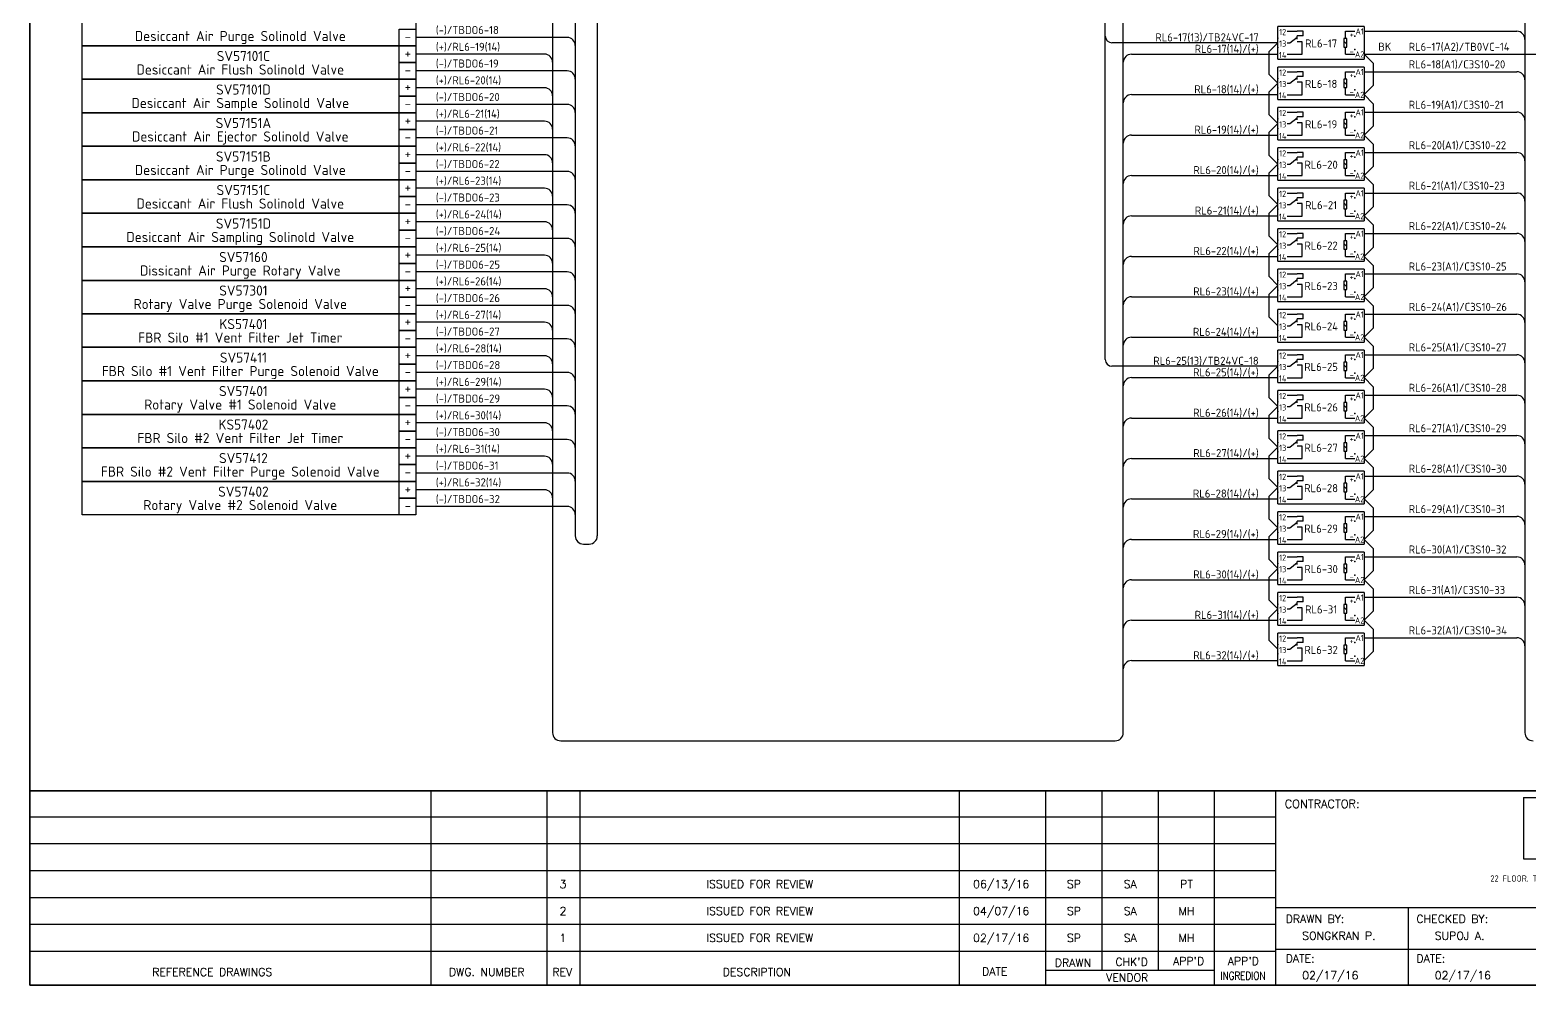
# Model space of a CAD drawing. Header units: inches. Extents: x 579627 to 667544, y 458630 to 507164.
# Drawn here: x 654782 to 657006, y 489908 to 491325 of the extents above; entities that cross this region are included whole.
import ezdxf
from ezdxf.enums import TextEntityAlignment as Align

# ---------------------------------------------------------------- set-up
doc = ezdxf.new("R2010")
doc.units = ezdxf.units.IN
doc.header["$MEASUREMENT"] = 0
for name, color, linetype in [('GT_1', 9, 'Continuous'), ('HELPPOINT', 7, 'Continuous'), ('MEMBER', 7, 'Continuous'), ('power', 7, 'Continuous')]:
    doc.layers.add(name, color=color, linetype=linetype)
doc.styles.add('HTX11', font='O8111901')
doc.styles.add('ISO3098B', font='ISO3098B.shx')
doc.styles.add('ROMANS', font='romans.shx', dxfattribs={"width": 0.85, "height": 25})

# ---------------------------------------------------------------- blocks, each defined once
blk = doc.blocks.new('TPA')
at = {"color": 0}
for p, q in [((565225.5, 502262.6), (565225.5, 502159)), ((565225.5, 502262.6), (565640.1, 502262.6)), ((565225.5, 502159), (565640.1, 502159))]:
    blk.add_line(p, q, dxfattribs=at)
at = {"layer": 'GT_1', "color": 4, "flags": 128}
for points in [[(563383.4, 501946.4), (563383.4, 502273.8)], [(563578.8, 501946.4), (563578.8, 502273.8)], [(563634.6, 501946.4), (563634.6, 502273.8)], [(564274, 501946.4), (564274, 502273.8)], [(564419.8, 501946.4), (564419.8, 502273.8)], [(564514.7, 501971.1), (564514.7, 502273.8)], [(564609.7, 501971.2), (564609.7, 502273.8)], [(564704.3, 501946.4), (564704.3, 502273.8)], [(564807.7, 501946.4), (564807.7, 502273.8)], [(564807.7, 502229.7), (562706.8, 502229.7)], [(564807.7, 502184.4), (562706.8, 502184.4)], [(564807.7, 502139.1), (562706.8, 502139.1)], [(564807.7, 502093.7), (562706.8, 502093.7)], [(565702.1, 502076.3), (564807.7, 502076.3)], [(565031.3, 501946.4), (565031.3, 502076.3)], [(564807.7, 502048.3), (562706.8, 502048.3)], [(564807.6, 502003), (562706.8, 502003)], [(565702.1, 502006.4), (564807.7, 502006.4)], [(564704.3, 501971.1), (564419.8, 501971.1)]]:
    blk.add_lwpolyline(points, dxfattribs=at)
at = {"layer": 'HELPPOINT', "color": 4, "lineweight": 35}
for p, q in [((562706.8, 501946.4), (562706.8, 505019.3)), ((562706.8, 501946.4), (562706.8, 505019.3)), ((567131, 501946.4), (562706.8, 501946.4)), ((567131, 501946.4), (562706.8, 501946.4))]:
    blk.add_line(p, q, dxfattribs=at)
at = {"layer": 'MEMBER', "color": 4, "lineweight": 35}
blk.add_line((562706.8, 502273.8), (567131, 502273.8), dxfattribs=at)
blk.add_line((562706.8, 502273.8), (567131, 502273.8), dxfattribs=at)
at = {"color": 4, "insert": (565640.9, 502148.9), "char_height": 10.5571, "width": 527.854, "attachment_point": 3, "style": 'ISO3098B'}
blk.add_mtext('ROCKWELL AUTOMATION THAI CO.,LTD.\\P22 FLOOR. TP&T BUILDING. 1 VIBHAVADEE 19, VIBHAVADEE-RANGSIT RD. CHATUCHAK, CHATUCHAK, BANGKOK 10900 THAILAND\\PTEL +66 (0) 2936-1500 FAX +66 (0) 2936-1511', dxfattribs=at)
at = {"style": 'HTX11'}
for tag, p in [('A', (566704.3, 502037.1)), ('B', (567038.2, 501963.3))]:
    blk.add_attdef(tag, text='', height=16.8, dxfattribs=at).set_placement(p, align=Align.MIDDLE_CENTER)
at = {"layer": 'MEMBER', "color": 4, "ltscale": 0.8, "style": 'ROMANS'}
for s, height, p in [('CONTRACTOR:', 14.035, (564822.6, 502244.9)), ('DRAWN BY:', 13.49, (564824.3, 502051.1)), ('CHECKED BY:', 13.495, (565044.7, 502051.1)), ('SONGKRAN P.', 13.495, (564852.1, 502022.7)), ('SUPOJ A.', 13.49, (565075.6, 502022.7)), ("APP'D", 13.49, (564634.3, 501980.1)), ("APP'D", 13.49, (564726.6, 501980.1)), ('DATE:', 13.49, (564824.3, 501984.5)), ('DATE:', 13.49, (565044.7, 501984.5)), ('REFERENCE DRAWINGS', 13.495, (562912.9, 501961.6)), ('DWG. NUMBER', 13.495, (563413.2, 501961.6)), ('REV', 13.49, (563587.7, 501961.6)), ('DESCRIPTION', 13.495, (563875, 501961.6)), ('DATE', 13.49, (564312.3, 501962.5)), ('DRAWN', 13.49, (564435, 501977.3)), ("CHK'D", 13.49, (564537, 501978.7)), ('02/17/16', 13.49, (564852.1, 501956)), ('02/17/16', 13.49, (565075.6, 501956)), ('VENDOR', 13.49, (564521.5, 501952.2))]:
    blk.add_text(s, height=height, dxfattribs=at).set_placement(p)
for s, height, p in [('3', 13.5, (563605.6, 502116.6)), ('ISSUED FOR REVIEW', 13.495, (563937.5, 502116.6)), ('06/13/16', 13.49, (564344.6, 502116.6)), ('SP', 13.49, (564467.2, 502116.6)), ('SA', 13.49, (564562.1, 502116.6)), ('PT', 13.49, (564657, 502116.6)), ('2', 13.5, (563605.6, 502071.2)), ('ISSUED FOR REVIEW', 13.495, (563937.5, 502071.2)), ('04/07/16', 13.49, (564344.6, 502071.2)), ('SP', 13.49, (564467.2, 502071.2)), ('SA', 13.49, (564562.1, 502071.2)), ('MH', 13.49, (564657, 502071.2)), ('1', 13.5, (563605.6, 502025.8)), ('ISSUED FOR REVIEW', 13.495, (563937.5, 502025.8)), ('02/17/16', 13.49, (564344.6, 502025.8)), ('SP', 13.49, (564467.2, 502025.8)), ('SA', 13.49, (564562.1, 502025.8)), ('MH', 13.49, (564657, 502025.8))]:
    blk.add_text(s, height=height, dxfattribs=at).set_placement(p, align=Align.MIDDLE_CENTER)
at = {"layer": 'MEMBER', "color": 4, "ltscale": 0.8, "style": 'ROMANS', "width": 0.8}
blk.add_text('INGREDION', height=13.49, dxfattribs=at).set_placement((564714.3, 501955.4))
blk = doc.blocks.new('700RL')
at = {"color": 1}
for p, q in [((625568.7, 491781.9), (625568.7, 491830)), ((625696.8, 491830), (625568.7, 491830)), ((625568.7, 491781.9), (625568.7, 491830)), ((625696.8, 491830), (625696.8, 491781.9)), ((625582.5, 491823), (625597.4, 491823)), ((625582.5, 491806), (625586.6, 491806)), ((625586.6, 491806), (625597.4, 491814.5)), ((625606.3, 491823), (625597.4, 491823)), ((625606.3, 491816.1), (625597.4, 491816.1)), ((625597.4, 491811.5), (625597.4, 491816.1)), ((625604.9, 491807.3), (625597.4, 491807.3)), ((625604.9, 491788.9), (625604.9, 491807.3)), ((625606.3, 491816.1), (625606.3, 491823)), ((625666.4, 491808.2), (625670.9, 491803.7)), ((625669.2, 491823), (625682.9, 491823)), ((625669.2, 491812.2), (625669.2, 491823)), ((625568.7, 491781.9), (625696.8, 491781.9)), ((625582.5, 491788.9), (625604.9, 491788.9)), ((625669.2, 491788.9), (625669.2, 491799.7)), ((625669.2, 491788.9), (625682.9, 491788.9))]:
    blk.add_line(p, q, dxfattribs=at)
blk.add_lwpolyline([(625670.9, 491799.7), (625670.9, 491812.2), (625666.4, 491812.2), (625666.4, 491799.7)], close=True, dxfattribs=at)
for p in [(625568.7, 491813), (625682.9, 491816), (625568.7, 491799), (625682.9, 491795.9)]:
    blk.add_point(p, dxfattribs=at)
at = {"color": 1, "style": 'ISO3098B'}
for s, p in [('12', (625575.8, 491821.8)), ('A1', (625690, 491822.7)), ('13', (625575.8, 491804.8)), ('+', (625678.2, 491818.4)), ('+', (625678.2, 491818.4)), ('14', (625575.8, 491787.8)), ('-', (625678.2, 491793.3)), ('A2', (625690, 491788.7))]:
    blk.add_text(s, height=9.12, dxfattribs=at).set_placement(p, align=Align.MIDDLE)

msp = doc.modelspace()

# ---------------------------------------------------------------- linework, layer by layer
at = {"color": 1}
for p, q in [((656377.4, 490836), (656377.4, 492337)), ((656633.7, 491306), (656387.4, 491306)), ((656633.7, 491306), (656620.2, 491292.6)), ((656620.2, 491292.6), (656620.2, 491259.4)), ((656633.7, 491246), (656620.2, 491259.4)), ((656633.7, 491246), (656620.2, 491232.6)), ((656620.2, 491232.6), (656620.2, 491199.4)), ((656633.7, 491186), (656620.2, 491199.4)), ((656633.7, 491186), (656620.2, 491172.6)), ((656620.2, 491172.6), (656620.2, 491139.4)), ((656633.7, 491126), (656620.2, 491139.4)), ((656633.7, 491126), (656620.2, 491112.6)), ((656620.2, 491112.6), (656620.2, 491079.4)), ((656633.7, 491066), (656620.2, 491079.4)), ((656633.7, 491066), (656620.2, 491052.6)), ((656620.2, 491052.6), (656620.2, 491019.4)), ((656633.7, 491006), (656620.2, 491019.4)), ((656633.7, 491006), (656620.2, 490992.6)), ((656620.2, 490992.6), (656620.2, 490959.4)), ((656633.7, 490946), (656620.2, 490959.4)), ((656633.7, 490946), (656620.2, 490932.6)), ((656620.2, 490932.6), (656620.2, 490899.4)), ((656633.7, 490886), (656620.2, 490899.4)), ((656633.7, 490826), (656387.4, 490826)), ((656633.7, 490826), (656620.2, 490812.6)), ((656620.2, 490812.6), (656620.2, 490779.4)), ((656633.7, 490766), (656620.2, 490779.4)), ((656633.7, 490766), (656620.2, 490752.6)), ((656620.2, 490752.6), (656620.2, 490719.4)), ((656633.7, 490706), (656620.2, 490719.4)), ((656633.7, 490706), (656620.2, 490692.6)), ((656620.2, 490692.6), (656620.2, 490659.4)), ((656633.7, 490646), (656620.2, 490659.4)), ((656633.7, 490646), (656620.2, 490632.6)), ((656620.2, 490632.6), (656620.2, 490599.4)), ((656633.7, 490586), (656620.2, 490599.4)), ((656633.7, 490586), (656620.2, 490572.6)), ((656620.2, 490572.6), (656620.2, 490539.4)), ((656633.7, 490526), (656620.2, 490539.4)), ((656633.7, 490526), (656620.2, 490512.6)), ((656620.2, 490512.6), (656620.2, 490479.4)), ((656633.7, 490466), (656620.2, 490479.4)), ((656633.7, 490466), (656620.2, 490452.6)), ((656620.2, 490452.6), (656620.2, 490419.4)), ((656633.7, 490406), (656620.2, 490419.4))]:
    msp.add_line(p, q, dxfattribs=at)
at = {"color": 4}
for p, q in [((657000.2, 492271), (657000.2, 490282.1)), ((656404.2, 490282.1), (656404.2, 492177)), ((655557.3, 492122.4), (655557.3, 490282.1)), ((656761.7, 491323), (656988.2, 491323)), ((655545.3, 491289.1), (655354.6, 491289.1)), ((656416.2, 491289), (656633.7, 491289)), ((656761.7, 491263), (656988.2, 491263)), ((655545.3, 491239.3), (655354.6, 491239.3)), ((656416.2, 491229), (656633.7, 491229)), ((655545.3, 491189.6), (655354.6, 491189.6)), ((656761.7, 491203), (656988.2, 491203)), ((656416.2, 491169), (656633.7, 491169)), ((655545.3, 491139.9), (655354.6, 491139.9)), ((656761.7, 491143), (656988.2, 491143)), ((656416.2, 491109), (656633.7, 491109)), ((655545.3, 491090.2), (655354.6, 491090.2)), ((656761.7, 491083), (656988.2, 491083)), ((656416.2, 491049), (656633.7, 491049)), ((655545.3, 491040.4), (655354.6, 491040.4)), ((656761.7, 491023), (656988.2, 491023)), ((655545.3, 490990.7), (655354.6, 490990.7)), ((656416.2, 490989), (656633.7, 490989)), ((656761.7, 490963), (656988.2, 490963)), ((655545.3, 490941), (655354.6, 490941)), ((656416.2, 490929), (656633.7, 490929)), ((656761.7, 490903), (656988.2, 490903)), ((655545.3, 490891.3), (655354.6, 490891.3)), ((656416.2, 490869), (656633.7, 490869)), ((655545.3, 490841.5), (655354.6, 490841.5)), ((656761.7, 490843), (656988.2, 490843)), ((656416.2, 490809), (656633.7, 490809)), ((655545.3, 490791.8), (655354.6, 490791.8)), ((656761.7, 490783), (656988.2, 490783)), ((655545.3, 490742.1), (655354.6, 490742.1)), ((656416.2, 490749), (656633.7, 490749)), ((656761.7, 490723), (656988.2, 490723)), ((655545.3, 490692.4), (655354.6, 490692.4)), ((656416.2, 490689), (656633.7, 490689)), ((656761.7, 490663), (656988.2, 490663)), ((655545.3, 490642.7), (655354.6, 490642.7)), ((656416.2, 490629), (656633.7, 490629)), ((656761.7, 490603), (656988.2, 490603)), ((656416.2, 490569), (656633.7, 490569)), ((656761.7, 490543), (656988.2, 490543)), ((656416.2, 490509), (656633.7, 490509)), ((656761.7, 490483), (656988.2, 490483)), ((656416.2, 490449), (656633.7, 490449)), ((656761.7, 490423), (656988.2, 490423)), ((656416.2, 490389), (656633.7, 490389)), ((655569.3, 490270.1), (656392.2, 490270.1))]:
    msp.add_line(p, q, dxfattribs=at)
at = {"color": 0}
for p, q in [((655623.7, 492122.4), (655623.7, 490574.1)), ((655591, 492097.5), (655591, 490574.1)), ((655579, 491313.9), (655354.6, 491313.9)), ((656761.7, 491289), (656775.1, 491275.6)), ((656761.7, 491289), (657034.2, 491289)), ((656775.1, 491275.6), (656775.1, 491242.4)), ((655579, 491264.2), (655354.6, 491264.2)), ((656761.7, 491229), (656775.1, 491242.4)), ((656761.7, 491229), (656775.1, 491215.6)), ((655579, 491214.5), (655354.6, 491214.5)), ((656775.1, 491215.6), (656775.1, 491182.4)), ((656761.7, 491169), (656775.1, 491182.4)), ((655579, 491164.8), (655354.6, 491164.8)), ((656761.7, 491169), (656775.1, 491155.6)), ((656775.1, 491155.6), (656775.1, 491122.4)), ((655579, 491115), (655354.6, 491115)), ((656761.7, 491109), (656775.1, 491122.4)), ((656761.7, 491109), (656775.1, 491095.6)), ((656775.1, 491095.6), (656775.1, 491062.4)), ((655579, 491065.3), (655354.6, 491065.3)), ((656761.7, 491049), (656775.1, 491062.4)), ((656761.7, 491049), (656775.1, 491035.6)), ((656775.1, 491035.6), (656775.1, 491002.4)), ((655579, 491015.6), (655354.6, 491015.6)), ((656761.7, 490989), (656775.1, 491002.4)), ((656761.7, 490989), (656775.1, 490975.6)), ((655579, 490965.9), (655354.6, 490965.9)), ((656775.1, 490975.6), (656775.1, 490942.4)), ((656761.7, 490929), (656775.1, 490942.4)), ((655579, 490916.1), (655354.6, 490916.1)), ((656761.7, 490929), (656775.1, 490915.6)), ((656775.1, 490915.6), (656775.1, 490882.4)), ((656761.7, 490869), (656775.1, 490882.4)), ((655579, 490866.4), (655354.6, 490866.4)), ((656761.7, 490869), (656775.1, 490855.6)), ((656775.1, 490855.6), (656775.1, 490822.4)), ((655579, 490816.7), (655354.6, 490816.7)), ((656761.7, 490809), (656775.1, 490822.4)), ((656761.7, 490809), (656775.1, 490795.6)), ((656775.1, 490795.6), (656775.1, 490762.4)), ((655579, 490767), (655354.6, 490767)), ((656761.7, 490749), (656775.1, 490762.4)), ((656761.7, 490749), (656775.1, 490735.6)), ((655579, 490717.2), (655354.6, 490717.2)), ((656775.1, 490735.6), (656775.1, 490702.4)), ((656761.7, 490689), (656775.1, 490702.4)), ((656761.7, 490689), (656775.1, 490675.6)), ((656775.1, 490675.6), (656775.1, 490642.4)), ((655579, 490667.5), (655354.6, 490667.5)), ((656761.7, 490629), (656775.1, 490642.4)), ((656761.7, 490629), (656775.1, 490615.6)), ((655579, 490617.8), (655354.6, 490617.8)), ((656775.1, 490615.6), (656775.1, 490582.4)), ((656761.7, 490569), (656775.1, 490582.4)), ((655603, 490562.1), (655611.7, 490562.1)), ((656761.7, 490569), (656775.1, 490555.6)), ((656775.1, 490555.6), (656775.1, 490522.4)), ((656761.7, 490509), (656775.1, 490522.4)), ((656761.7, 490509), (656775.1, 490495.6)), ((656775.1, 490495.6), (656775.1, 490462.4)), ((656761.7, 490449), (656775.1, 490462.4)), ((656761.7, 490449), (656775.1, 490435.6)), ((656775.1, 490435.6), (656775.1, 490402.4)), ((656761.7, 490389), (656775.1, 490402.4))]:
    msp.add_line(p, q, dxfattribs=at)
at = {"color": 2}
for points in [[(654859.3, 491351.2), (655354.6, 491351.2), (655354.6, 491301.5), (654859.3, 491301.5)], [(654859.3, 491301.5), (655354.6, 491301.5), (655354.6, 491251.8), (654859.3, 491251.8)], [(654859.3, 491251.8), (655354.6, 491251.8), (655354.6, 491202), (654859.3, 491202)], [(654859.3, 491202), (655354.6, 491202), (655354.6, 491152.3), (654859.3, 491152.3)], [(654859.3, 491152.3), (655354.6, 491152.3), (655354.6, 491102.6), (654859.3, 491102.6)], [(654859.3, 491102.6), (655354.6, 491102.6), (655354.6, 491052.9), (654859.3, 491052.9)], [(654859.3, 491052.9), (655354.6, 491052.9), (655354.6, 491003.2), (654859.3, 491003.2)], [(654859.3, 491003.2), (655354.6, 491003.2), (655354.6, 490953.4), (654859.3, 490953.4)], [(654859.3, 490953.4), (655354.6, 490953.4), (655354.6, 490903.7), (654859.3, 490903.7)], [(654859.3, 490903.7), (655354.6, 490903.7), (655354.6, 490854), (654859.3, 490854)], [(654859.3, 490854), (655354.6, 490854), (655354.6, 490804.3), (654859.3, 490804.3)], [(654859.3, 490804.3), (655354.6, 490804.3), (655354.6, 490754.5), (654859.3, 490754.5)], [(654859.3, 490754.5), (655354.6, 490754.5), (655354.6, 490704.8), (654859.3, 490704.8)], [(654859.3, 490704.8), (655354.6, 490704.8), (655354.6, 490655.1), (654859.3, 490655.1)], [(654859.3, 490655.1), (655354.6, 490655.1), (655354.6, 490605.4), (654859.3, 490605.4)]]:
    msp.add_lwpolyline(points, close=True, dxfattribs=at)
at = {"color": 0}
for points in [[(655329.8, 491326.4), (655354.6, 491326.4), (655354.6, 491301.5), (655329.8, 491301.5)], [(655329.8, 491276.6), (655354.6, 491276.6), (655354.6, 491251.8), (655329.8, 491251.8)], [(655329.8, 491226.9), (655354.6, 491226.9), (655354.6, 491202), (655329.8, 491202)], [(655329.8, 491177.2), (655354.6, 491177.2), (655354.6, 491152.3), (655329.8, 491152.3)], [(655329.8, 491127.5), (655354.6, 491127.5), (655354.6, 491102.6), (655329.8, 491102.6)], [(655329.8, 491077.7), (655354.6, 491077.7), (655354.6, 491052.9), (655329.8, 491052.9)], [(655329.8, 491028), (655354.6, 491028), (655354.6, 491003.2), (655329.8, 491003.2)], [(655329.8, 490978.3), (655354.6, 490978.3), (655354.6, 490953.4), (655329.8, 490953.4)], [(655329.8, 490928.6), (655354.6, 490928.6), (655354.6, 490903.7), (655329.8, 490903.7)], [(655329.8, 490878.8), (655354.6, 490878.8), (655354.6, 490854), (655329.8, 490854)], [(655329.8, 490829.1), (655354.6, 490829.1), (655354.6, 490804.3), (655329.8, 490804.3)], [(655329.8, 490779.4), (655354.6, 490779.4), (655354.6, 490754.5), (655329.8, 490754.5)], [(655329.8, 490729.7), (655354.6, 490729.7), (655354.6, 490704.8), (655329.8, 490704.8)], [(655329.8, 490679.9), (655354.6, 490679.9), (655354.6, 490655.1), (655329.8, 490655.1)], [(655329.8, 490630.2), (655354.6, 490630.2), (655354.6, 490605.4), (655329.8, 490605.4)]]:
    msp.add_lwpolyline(points, close=True, dxfattribs=at)
at = {"color": 1}
for points in [[(655329.8, 491301.5), (655354.6, 491301.5), (655354.6, 491276.6), (655329.8, 491276.6)], [(655329.8, 491251.8), (655354.6, 491251.8), (655354.6, 491226.9), (655329.8, 491226.9)], [(655329.8, 491202), (655354.6, 491202), (655354.6, 491177.2), (655329.8, 491177.2)], [(655329.8, 491152.3), (655354.6, 491152.3), (655354.6, 491127.5), (655329.8, 491127.5)], [(655329.8, 491102.6), (655354.6, 491102.6), (655354.6, 491077.7), (655329.8, 491077.7)], [(655329.8, 491052.9), (655354.6, 491052.9), (655354.6, 491028), (655329.8, 491028)], [(655329.8, 491003.2), (655354.6, 491003.2), (655354.6, 490978.3), (655329.8, 490978.3)], [(655329.8, 490953.4), (655354.6, 490953.4), (655354.6, 490928.6), (655329.8, 490928.6)], [(655329.8, 490903.7), (655354.6, 490903.7), (655354.6, 490878.8), (655329.8, 490878.8)], [(655329.8, 490854), (655354.6, 490854), (655354.6, 490829.1), (655329.8, 490829.1)], [(655329.8, 490804.3), (655354.6, 490804.3), (655354.6, 490779.4), (655329.8, 490779.4)], [(655329.8, 490754.5), (655354.6, 490754.5), (655354.6, 490729.7), (655329.8, 490729.7)], [(655329.8, 490704.8), (655354.6, 490704.8), (655354.6, 490679.9), (655329.8, 490679.9)], [(655329.8, 490655.1), (655354.6, 490655.1), (655354.6, 490630.2), (655329.8, 490630.2)]]:
    msp.add_lwpolyline(points, close=True, dxfattribs=at)
for centre in [(656387.4, 491316), (656387.4, 490836)]:
    msp.add_arc(centre, 10, 180, 270, dxfattribs=at)
at = {"color": 4}
for centre, start, end in [((656988.2, 491311), 0, 90), ((655545.3, 491277.1), 0, 90), ((656416.2, 491277), 90, 180), ((656988.2, 491251), 0, 90), ((655545.3, 491227.3), 0, 90), ((656416.2, 491217), 90, 180), ((655545.3, 491177.6), 0, 90), ((656988.2, 491191), 0, 90), ((656416.2, 491157), 90, 180), ((655545.3, 491127.9), 0, 90), ((656988.2, 491131), 0, 90), ((656416.2, 491097), 90, 180), ((655545.3, 491078.2), 0, 90), ((656988.2, 491071), 0, 90), ((656416.2, 491037), 90, 180), ((655545.3, 491028.4), 0, 90), ((656988.2, 491011), 0, 90), ((655545.3, 490978.7), 0, 90), ((656416.2, 490977), 90, 180), ((656988.2, 490951), 0, 90), ((655545.3, 490929), 0, 90), ((656416.2, 490917), 90, 180), ((656988.2, 490891), 0, 90), ((655545.3, 490879.3), 0, 90), ((656416.2, 490857), 90, 180), ((655545.3, 490829.5), 0, 90), ((656988.2, 490831), 0, 90), ((656416.2, 490797), 90, 180), ((655545.3, 490779.8), 0, 90), ((656988.2, 490771), 0, 90), ((655545.3, 490730.1), 0, 90), ((656416.2, 490737), 90, 180), ((656988.2, 490711), 0, 90), ((655545.3, 490680.4), 0, 90), ((656416.2, 490677), 90, 180), ((656988.2, 490651), 0, 90), ((655545.3, 490630.7), 0, 90), ((656416.2, 490617), 90, 180), ((656988.2, 490591), 0, 90), ((656416.2, 490557), 90, 180), ((656988.2, 490531), 0, 90), ((656416.2, 490497), 90, 180), ((656988.2, 490471), 0, 90), ((656416.2, 490437), 90, 180), ((656988.2, 490411), 0, 90), ((656416.2, 490377), 90, 180), ((655569.3, 490282.1), 180, 270), ((656392.2, 490282.1), 270, 0), ((657012.2, 490282.1), 180, 270)]:
    msp.add_arc(centre, 12, start, end, dxfattribs=at)
at = {"color": 0}
for centre, start, end in [((655579, 491301.9), 0, 90), ((655579, 491252.2), 0, 90), ((655579, 491202.5), 0, 90), ((655579, 491152.8), 0, 90), ((655579, 491103), 0, 90), ((655579, 491053.3), 0, 90), ((655579, 491003.6), 0, 90), ((655579, 490953.9), 0, 90), ((655579, 490904.1), 0, 90), ((655579, 490854.4), 0, 90), ((655579, 490804.7), 0, 90), ((655579, 490755), 0, 90), ((655579, 490705.2), 0, 90), ((655579, 490655.5), 0, 90), ((655579, 490605.8), 0, 90), ((655603, 490574.1), 180, 270), ((655611.7, 490574.1), 270, 360)]:
    msp.add_arc(centre, 12, start, end, dxfattribs=at)

# ---------------------------------------------------------------- block references
at = {"xscale": 0.8800000000046566, "yscale": 0.8800000000046566, "zscale": 0.8800000000000001}
msp.add_blockref('TPA', (159599.8, 48194.8), dxfattribs=at)
at = {"color": 0}
for p in [(31064.9, -500), (31064.9, -560), (31064.9, -620), (31064.9, -680), (31064.9, -740), (31064.9, -800), (31064.9, -860), (31064.9, -920), (31064.9, -980), (31064.9, -1040), (31064.9, -1100), (31064.9, -1160), (31064.9, -1220), (31064.9, -1280), (31064.9, -1340), (31064.9, -1400)]:
    msp.add_blockref('700RL', p, dxfattribs=at)

# ---------------------------------------------------------------- texts
at = {"color": 4, "style": 'ISO3098B'}
for s, p in [('Desiccant Air Purge Solinold Valve ', (655098.5, 491316)), ('SV57101C', (655098.5, 491286.3)), ('Desiccant Air Flush Solinold Valve ', (655098.5, 491266.3)), ('SV57101D', (655098.5, 491236.6)), ('Desiccant Air Sample Solinold Valve ', (655098.5, 491216.6)), ('SV57151A', (655098.5, 491186.9)), ('Desiccant Air Ejector Solinold Valve ', (655098.5, 491166.9)), ('SV57151B', (655098.5, 491137.2)), ('Desiccant Air Purge Solinold Valve ', (655098.5, 491117.2)), ('SV57151C', (655098.5, 491087.4)), ('Desiccant Air Flush Solinold Valve ', (655098.5, 491067.4)), ('SV57151D', (655098.5, 491037.7)), ('Desiccant Air Sampling Solinold Valve ', (655098.5, 491017.7)), ('SV57160', (655098.5, 490988)), ('Dissicant Air Purge Rotary Valve ', (655098.5, 490968)), ('SV57301', (655098.5, 490938.3)), ('Rotary Valve Purge Solenoid Valve ', (655098.5, 490918.3)), ('KS57401', (655098.5, 490888.5)), ('FBR Silo #1 Vent Filter Jet Timer ', (655098.5, 490868.5)), ('FBR Silo #1 Vent Filter Purge Solenoid Valve ', (655098.5, 490818.8)), ('SV57411', (655098.5, 490838.8)), ('SV57401', (655098.5, 490789.1)), ('Rotary Valve #1 Solenoid Valve ', (655098.5, 490769.1)), ('KS57402', (655098.5, 490739.4)), ('FBR Silo #2 Vent Filter Jet Timer ', (655098.5, 490719.4)), ('SV57412', (655098.5, 490689.6)), ('FBR Silo #2 Vent Filter Purge Solenoid Valve ', (655098.5, 490669.6)), ('SV57402', (655098.5, 490639.9)), ('Rotary Valve #2 Solenoid Valve ', (655098.5, 490619.9))]:
    msp.add_text(s, height=15, dxfattribs=at).set_placement(p, align=Align.MIDDLE_CENTER)
at = {"color": 0, "style": 'ISO3098B'}
for s, p in [('(-)/TBDO6-18', (655384, 491318.9)), ('BK', (656782.6, 491294.2)), ('RL6-17(A2)/TB0VC-14', (656827.7, 491294)), ('(-)/TBDO6-19', (655384, 491269.2)), ('(-)/TBDO6-20', (655384, 491219.5)), ('(-)/TBDO6-21', (655384, 491169.7)), ('(-)/TBDO6-22', (655384, 491120)), ('(-)/TBDO6-23', (655384, 491070.3)), ('(-)/TBDO6-24', (655384, 491020.6)), ('(-)/TBDO6-25', (655384, 490970.8)), ('(-)/TBDO6-26', (655384, 490921.1)), ('(-)/TBDO6-27', (655384, 490871.4)), ('(-)/TBDO6-28', (655384, 490821.7)), ('(-)/TBDO6-29', (655384, 490772)), ('(-)/TBDO6-30', (655384, 490722.2)), ('(-)/TBDO6-31', (655384, 490672.5)), ('(-)/TBDO6-32', (655384, 490622.8))]:
    msp.add_text(s, height=12, dxfattribs=at).set_placement(p)
at = {"color": 1, "style": 'ISO3098B'}
for s, p in [('RL6-17(13)/TB24VC-17', (656605.1, 491308)), ('RL6-25(13)/TB24VC-18', (656605.1, 490828))]:
    msp.add_text(s, height=12, dxfattribs=at).set_placement(p, align=Align.RIGHT)
at = {"color": 4, "style": 'ISO3098B'}
for s, p in [('(+)/RL6-19(14)', (655384, 491294)), ('RL6-18(A1)/C3S10-20', (656827.7, 491268)), ('(+)/RL6-20(14)', (655384, 491244.3)), ('(+)/RL6-21(14)', (655384, 491194.6)), ('RL6-19(A1)/C3S10-21', (656827.7, 491208)), ('RL6-20(A1)/C3S10-22', (656827.7, 491148)), ('(+)/RL6-22(14)', (655384, 491144.9)), ('(+)/RL6-23(14)', (655384, 491095.2)), ('RL6-21(A1)/C3S10-23', (656827.7, 491088)), ('(+)/RL6-24(14)', (655384, 491045.4)), ('RL6-22(A1)/C3S10-24', (656827.7, 491028)), ('(+)/RL6-25(14)', (655384, 490995.7)), ('RL6-23(A1)/C3S10-25', (656827.7, 490968)), ('(+)/RL6-26(14)', (655384, 490946)), ('RL6-24(A1)/C3S10-26', (656827.7, 490908)), ('(+)/RL6-27(14)', (655384, 490896.3)), ('(+)/RL6-28(14)', (655384, 490846.5)), ('RL6-25(A1)/C3S10-27', (656827.7, 490848)), ('(+)/RL6-29(14)', (655384, 490796.8)), ('RL6-26(A1)/C3S10-28', (656827.7, 490788)), ('(+)/RL6-30(14)', (655384, 490747.1)), ('RL6-27(A1)/C3S10-29', (656827.7, 490728)), ('(+)/RL6-31(14)', (655384, 490697.4)), ('RL6-28(A1)/C3S10-30', (656827.7, 490668)), ('(+)/RL6-32(14)', (655384, 490647.6)), ('RL6-29(A1)/C3S10-31', (656827.7, 490608)), ('RL6-30(A1)/C3S10-32', (656827.7, 490548)), ('RL6-31(A1)/C3S10-33', (656827.7, 490488)), ('RL6-32(A1)/C3S10-34', (656827.7, 490428))]:
    msp.add_text(s, height=12, dxfattribs=at).set_placement(p)
for s, p in [('RL6-17(14)/(+)', (656605.1, 491291)), ('RL6-18(14)/(+)', (656605.1, 491231)), ('RL6-19(14)/(+)', (656605.1, 491171)), ('RL6-20(14)/(+)', (656605.1, 491111)), ('RL6-21(14)/(+)', (656605.1, 491051)), ('RL6-22(14)/(+)', (656605.1, 490991)), ('RL6-23(14)/(+)', (656605.1, 490931)), ('RL6-24(14)/(+)', (656605.1, 490871)), ('RL6-25(14)/(+)', (656605.1, 490811)), ('RL6-26(14)/(+)', (656605.1, 490751)), ('RL6-27(14)/(+)', (656605.1, 490691)), ('RL6-28(14)/(+)', (656605.1, 490631)), ('RL6-29(14)/(+)', (656605.1, 490571)), ('RL6-30(14)/(+)', (656605.1, 490511)), ('RL6-31(14)/(+)', (656605.1, 490451)), ('RL6-32(14)/(+)', (656605.1, 490391))]:
    msp.add_text(s, height=12, dxfattribs=at).set_placement(p, align=Align.RIGHT)
at = {"color": 0, "style": 'ISO3098B'}
for s, p in [('RL6-17', (656697.7, 491305)), ('RL6-18', (656697.7, 491245)), ('RL6-19', (656697.7, 491185)), ('RL6-20', (656697.7, 491125)), ('RL6-21', (656697.7, 491065)), ('RL6-22', (656697.7, 491005)), ('RL6-23', (656697.7, 490945)), ('RL6-24', (656697.7, 490885)), ('RL6-25', (656697.7, 490825)), ('RL6-26', (656697.7, 490765)), ('RL6-27', (656697.7, 490705)), ('RL6-28', (656697.7, 490645)), ('RL6-29', (656697.7, 490585)), ('RL6-30', (656697.7, 490525)), ('RL6-31', (656697.7, 490465)), ('RL6-32', (656697.7, 490405))]:
    msp.add_text(s, height=12, dxfattribs=at).set_placement(p, align=Align.MIDDLE_CENTER)
at = {"layer": 'power', "color": 0, "style": 'ISO3098B'}
for p in [(655342.5, 491315.6), (655342.5, 491265.9), (655342.5, 491216.2), (655342.5, 491166.5), (655342.5, 491116.7), (655342.5, 491067), (655342.5, 491017.3), (655342.5, 490967.6), (655342.5, 490917.8), (655342.5, 490868.1), (655342.5, 490818.4), (655342.5, 490768.7), (655342.5, 490718.9), (655342.5, 490669.2), (655342.5, 490619.5)]:
    msp.add_text('-', height=15, dxfattribs=at).set_placement(p, align=Align.MIDDLE_CENTER)
at = {"layer": 'power', "color": 1, "style": 'ISO3098B'}
for p in [(655342.5, 491290.7), (655342.5, 491241), (655342.5, 491191.3), (655342.5, 491141.5), (655342.5, 491091.8), (655342.5, 491042.1), (655342.5, 490992.4), (655342.5, 490942.7), (655342.5, 490892.9), (655342.5, 490843.2), (655342.5, 490793.5), (655342.5, 490743.8), (655342.5, 490694), (655342.5, 490644.3)]:
    msp.add_text('+', height=15, dxfattribs=at).set_placement(p, align=Align.MIDDLE_CENTER)

doc.saveas('drawing.dxf')
